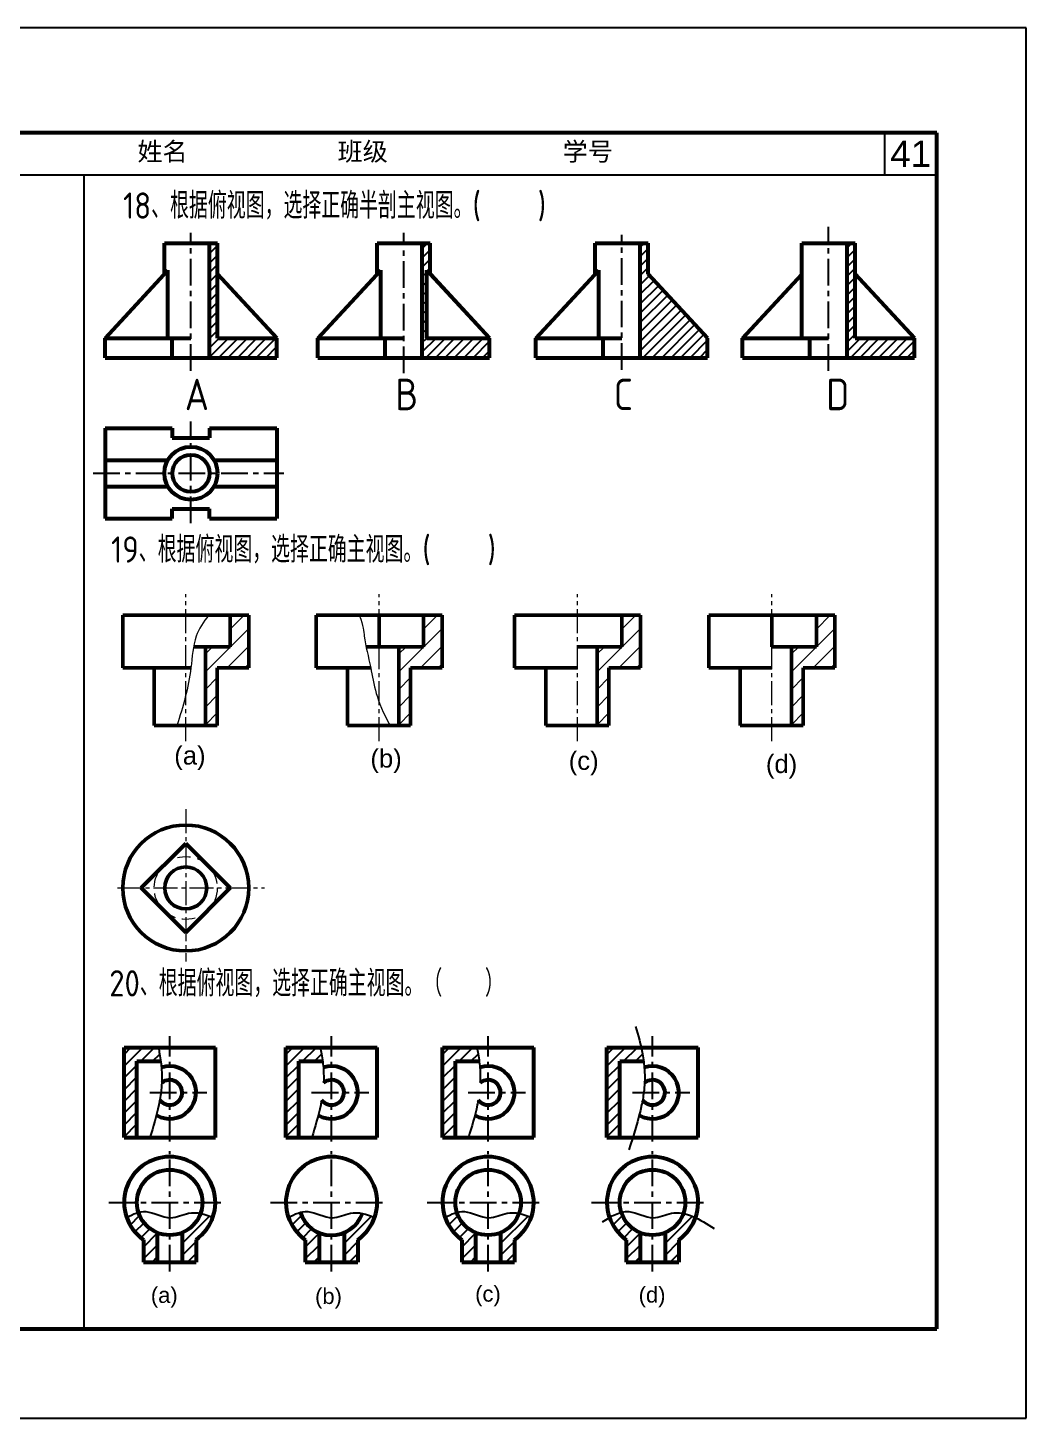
# Model space of a CAD drawing. Header units: millimetres. Extents: x 1492 to 3123, y 858 to 2069.
# Drawn here: x 2508.5 to 2698.6, y 880.7 to 1145.7 of the extents above; entities that cross this region are included whole.
import ezdxf

# ---------------------------------------------------------------- set-up
doc = ezdxf.new("R2010")
doc.units = ezdxf.units.MM
doc.header["$LTSCALE"] = 0.8
for name, pattern in [('CENTER', [50.8, 31.75, -6.35, 6.35, -6.35]), ('CENTER2', [28.575, 19.05, -3.175, 3.175, -3.175]), ('DASHED2', [9.525, 6.35, -3.175])]:
    doc.linetypes.add(name, pattern=pattern)
for name, color, linetype in [('3中心线层', 1, 'CENTER'), ('尺寸标注', 250, 'Continuous'), ('文字', 7, 'Continuous'), ('细实线', 7, 'Continuous')]:
    doc.layers.add(name, color=color, linetype=linetype)
for name, color, linetype, lineweight in [('粗实线', 7, 'Continuous', 53), ('题目中心线', 7, 'CENTER2', 20), ('题目文字', 7, 'Continuous', 25), ('题目粗实线', 7, 'Continuous', 50), ('题目细实线', 7, 'Continuous', 20), ('题目虚线', 7, 'DASHED2', 20)]:
    doc.layers.add(name, color=color, linetype=linetype, lineweight=lineweight)
doc.styles.get("Standard").update_dxf_attribs({"font": 'ARIAL.TTF'})
doc.styles.add('样式 1', font='ARIAL.TTF', dxfattribs={"height": 5})
doc.styles.add('汉字', font='gbenor.shx', dxfattribs={"height": 5, "bigfont": 'gbcbig.shx'})
pattern_1 = [(45, (-18.8205, 814.5564), (-0.8980256, 0.8980256), [])]

msp = doc.modelspace()

# ---------------------------------------------------------------- hatches: boundary and pattern name
at = {"layer": '细实线'}
h = msp.add_hatch(dxfattribs=at)
h.set_pattern_fill('ANSI31', color=256, scale=0.4)
h.set_pattern_definition(pattern_1)
h.paths.add_polyline_path([(2555.8758, 1086.5109), (2544.5767, 1086.5109), (2544.5767, 1104.6458), (2543.0517, 1104.6458), (2543.0517, 1082.7965), (2555.8758, 1082.7965)])
h = msp.add_hatch(dxfattribs=at)
h.set_pattern_fill('ANSI31', color=256, scale=0.4)
h.set_pattern_definition(pattern_1)
h.paths.add_polyline_path([(2585.1013, 1104.6458), (2583.5763, 1104.6458), (2583.5763, 1082.7965), (2596.4003, 1082.7965), (2596.4003, 1086.5109), (2584.4231, 1086.5109), (2584.4231, 1099.4611), (2585.1013, 1098.7278)])
h = msp.add_hatch(dxfattribs=at)
h.set_pattern_fill('ANSI31', color=256, scale=0.4)
h.set_pattern_definition(pattern_1)
h.paths.add_polyline_path([(2626.6276, 1098.7278), (2626.6276, 1104.6458), (2625.1026, 1104.6458), (2625.1026, 1082.7965), (2637.9266, 1082.7965), (2637.9266, 1086.5109)])
h = msp.add_hatch(dxfattribs=at)
h.set_pattern_fill('ANSI31', color=256, scale=0.4)
h.set_pattern_definition(pattern_1)
h.paths.add_polyline_path([(2677.2949, 1086.5109), (2665.9959, 1086.5109), (2665.9959, 1104.6458), (2664.4709, 1104.6458), (2664.4709, 1082.7965), (2677.2949, 1082.7965)])
h = msp.add_hatch(dxfattribs=at)
h.set_pattern_fill('ANSI31', scale=0.5)
h.set_pattern_definition([(45, (739.3952, 572.5296), (-1.122532, 1.122532), [])])
edge = h.paths.add_edge_path()
edge.add_spline(control_points=[(2533.7755, 948.7046), (2533.7136, 949.1793), (2533.5745, 950.0571), (2533.3948, 950.9263), (2533.3052, 951.3259)], knot_values=[8.29357718, 8.29357718, 8.29357718, 8.29357718, 11.16356693, 13.62238019, 13.62238019, 13.62238019, 13.62238019], degree=3, periodic=0)
edge.add_line((2533.3052, 951.3259), (2526.7766, 951.3259))
edge.add_line((2526.7766, 951.3259), (2526.7766, 942.755))
edge.add_line((2526.7766, 942.755), (2529.2323, 942.755))
edge.add_line((2529.2323, 942.755), (2529.2323, 948.7046))
edge.add_line((2529.2323, 948.7046), (2533.7755, 948.7046))
h.paths.add_polyline_path([(2529.2323, 942.755), (2526.7766, 942.755), (2526.7766, 934.174), (2529.2323, 934.174)])
edge = h.paths.add_edge_path()
edge.add_arc((2535.4711, 921.7944), 6.2389, 197.647719, 247.583706, ccw=False)
edge.add_spline(control_points=[(2529.5259, 919.903), (2528.7662, 919.7099), (2528.0147, 919.3455), (2527.2662, 918.9179)], knot_values=[2.84586323, 2.84586323, 2.84586323, 2.84586323, 7.69905825, 7.69905825, 7.69905825, 7.69905825], degree=3, periodic=0)
edge.add_arc((2535.4711, 921.7944), 8.6945, 199.31948, 234.729093)
edge.add_line((2530.4505, 914.6959), (2530.4505, 910.4384))
edge.add_line((2530.4505, 910.4384), (2533.092, 910.4384))
edge.add_line((2533.092, 910.4384), (2533.092, 916.0269))
edge = h.paths.add_edge_path()
edge.add_arc((2535.4711, 921.7944), 8.6945, 305.270907, 340.573068)
edge.add_spline(control_points=[(2543.6706, 918.9025), (2542.9014, 919.2697), (2542.1289, 919.5561), (2541.3513, 919.7093)], knot_values=[32.21020031, 32.21020031, 32.21020031, 32.21020031, 37.13556252, 37.13556252, 37.13556252, 37.13556252], degree=3, periodic=0)
edge.add_arc((2535.4711, 921.7944), 6.2389, 292.416294, 340.475818, ccw=False)
edge.add_line((2537.8502, 916.0269), (2537.8502, 910.4384))
edge.add_line((2537.8502, 910.4384), (2540.4917, 910.4384))
edge.add_line((2540.4917, 910.4384), (2540.4917, 914.6959))
h = msp.add_hatch(dxfattribs=at)
h.set_pattern_fill('ANSI31', scale=0.5)
h.set_pattern_definition([(45, (770.2218, 572.5296), (-1.122532, 1.122532), [])])
edge = h.paths.add_edge_path()
edge.add_spline(control_points=[(2564.602, 948.7046), (2564.5401, 949.1793), (2564.4011, 950.0571), (2564.2213, 950.9263), (2564.1318, 951.3259)], knot_values=[8.29357718, 8.29357718, 8.29357718, 8.29357718, 11.16356693, 13.62238019, 13.62238019, 13.62238019, 13.62238019], degree=3, periodic=0)
edge.add_line((2564.1318, 951.3259), (2557.6032, 951.3259))
edge.add_line((2557.6032, 951.3259), (2557.6032, 942.755))
edge.add_line((2557.6032, 942.755), (2560.0588, 942.755))
edge.add_line((2560.0588, 942.755), (2560.0588, 948.7046))
edge.add_line((2560.0588, 948.7046), (2564.602, 948.7046))
h.paths.add_polyline_path([(2560.0588, 942.755), (2557.6032, 942.755), (2557.6032, 934.174), (2560.0588, 934.174)])
edge = h.paths.add_edge_path()
edge.add_arc((2566.2977, 921.7944), 6.2389, 197.647719, 247.583706, ccw=False)
edge.add_spline(control_points=[(2560.3525, 919.903), (2559.5928, 919.7099), (2558.8413, 919.3455), (2558.0928, 918.9179)], knot_values=[2.84586323, 2.84586323, 2.84586323, 2.84586323, 7.69905825, 7.69905825, 7.69905825, 7.69905825], degree=3, periodic=0)
edge.add_arc((2566.2977, 921.7944), 8.6945, 199.31948, 234.729093)
edge.add_line((2561.2771, 914.6959), (2561.2771, 910.4384))
edge.add_line((2561.2771, 910.4384), (2563.9186, 910.4384))
edge.add_line((2563.9186, 910.4384), (2563.9186, 916.0269))
edge = h.paths.add_edge_path()
edge.add_arc((2566.2977, 921.7944), 8.6945, 305.270907, 340.573068)
edge.add_spline(control_points=[(2574.4972, 918.9025), (2573.7279, 919.2697), (2572.9555, 919.5561), (2572.1778, 919.7093)], knot_values=[32.21020031, 32.21020031, 32.21020031, 32.21020031, 37.13556252, 37.13556252, 37.13556252, 37.13556252], degree=3, periodic=0)
edge.add_arc((2566.2977, 921.7944), 6.2389, 292.416294, 340.475818, ccw=False)
edge.add_line((2568.6768, 916.0269), (2568.6768, 910.4384))
edge.add_line((2568.6768, 910.4384), (2571.3183, 910.4384))
edge.add_line((2571.3183, 910.4384), (2571.3183, 914.6959))
h = msp.add_hatch(dxfattribs=at)
h.set_pattern_fill('ANSI31', scale=0.5)
h.set_pattern_definition([(45, (800.0462, 572.5296), (-1.122532, 1.122532), [])])
edge = h.paths.add_edge_path()
edge.add_spline(control_points=[(2594.4265, 948.7046), (2594.3646, 949.1793), (2594.2255, 950.0571), (2594.0458, 950.9263), (2593.9562, 951.3259)], knot_values=[8.29357718, 8.29357718, 8.29357718, 8.29357718, 11.16356693, 13.62238019, 13.62238019, 13.62238019, 13.62238019], degree=3, periodic=0)
edge.add_line((2593.9562, 951.3259), (2587.4276, 951.3259))
edge.add_line((2587.4276, 951.3259), (2587.4276, 942.755))
edge.add_line((2587.4276, 942.755), (2589.8833, 942.755))
edge.add_line((2589.8833, 942.755), (2589.8833, 948.7046))
edge.add_line((2589.8833, 948.7046), (2594.4265, 948.7046))
h.paths.add_polyline_path([(2589.8833, 942.755), (2587.4276, 942.755), (2587.4276, 934.174), (2589.8833, 934.174)])
edge = h.paths.add_edge_path()
edge.add_arc((2596.1222, 921.7944), 6.2389, 197.647719, 247.583706, ccw=False)
edge.add_spline(control_points=[(2590.1769, 919.903), (2589.4173, 919.7099), (2588.6657, 919.3455), (2587.9172, 918.9179)], knot_values=[2.84586323, 2.84586323, 2.84586323, 2.84586323, 7.69905825, 7.69905825, 7.69905825, 7.69905825], degree=3, periodic=0)
edge.add_arc((2596.1222, 921.7944), 8.6945, 199.31948, 234.729093)
edge.add_line((2591.1016, 914.6959), (2591.1016, 910.4384))
edge.add_line((2591.1016, 910.4384), (2593.7431, 910.4384))
edge.add_line((2593.7431, 910.4384), (2593.7431, 916.0269))
edge = h.paths.add_edge_path()
edge.add_arc((2596.1222, 921.7944), 8.6945, 305.270907, 340.573068)
edge.add_spline(control_points=[(2604.3217, 918.9025), (2603.5524, 919.2697), (2602.7799, 919.5561), (2602.0023, 919.7093)], knot_values=[32.21020031, 32.21020031, 32.21020031, 32.21020031, 37.13556252, 37.13556252, 37.13556252, 37.13556252], degree=3, periodic=0)
edge.add_arc((2596.1222, 921.7944), 6.2389, 292.416294, 340.475818, ccw=False)
edge.add_line((2598.5012, 916.0269), (2598.5012, 910.4384))
edge.add_line((2598.5012, 910.4384), (2601.1427, 910.4384))
edge.add_line((2601.1427, 910.4384), (2601.1427, 914.6959))
h = msp.add_hatch(dxfattribs=at)
h.set_pattern_fill('ANSI31', scale=0.5)
h.set_pattern_definition([(45, (831.3537, 572.5296), (-1.122532, 1.122532), [])])
edge = h.paths.add_edge_path()
edge.add_spline(control_points=[(2625.7339, 948.7046), (2625.672, 949.1793), (2625.5329, 950.0571), (2625.3532, 950.9263), (2625.2636, 951.3259)], knot_values=[8.29357718, 8.29357718, 8.29357718, 8.29357718, 11.16356693, 13.62238019, 13.62238019, 13.62238019, 13.62238019], degree=3, periodic=0)
edge.add_line((2625.2636, 951.3259), (2618.7351, 951.3259))
edge.add_line((2618.7351, 951.3259), (2618.7351, 942.755))
edge.add_line((2618.7351, 942.755), (2621.1907, 942.755))
edge.add_line((2621.1907, 942.755), (2621.1907, 948.7046))
edge.add_line((2621.1907, 948.7046), (2625.7339, 948.7046))
h.paths.add_polyline_path([(2621.1907, 942.755), (2618.7351, 942.755), (2618.7351, 934.174), (2621.1907, 934.174)])
edge = h.paths.add_edge_path()
edge.add_arc((2627.4296, 921.7944), 6.2389, 197.647719, 247.583706, ccw=False)
edge.add_spline(control_points=[(2621.4843, 919.903), (2620.7247, 919.7099), (2619.9732, 919.3455), (2619.2247, 918.9179)], knot_values=[2.84586323, 2.84586323, 2.84586323, 2.84586323, 7.69905825, 7.69905825, 7.69905825, 7.69905825], degree=3, periodic=0)
edge.add_arc((2627.4296, 921.7944), 8.6945, 199.31948, 234.729093)
edge.add_line((2622.409, 914.6959), (2622.409, 910.4384))
edge.add_line((2622.409, 910.4384), (2625.0505, 910.4384))
edge.add_line((2625.0505, 910.4384), (2625.0505, 916.0269))
edge = h.paths.add_edge_path()
edge.add_arc((2627.4296, 921.7944), 8.6945, 305.270907, 340.573068)
edge.add_spline(control_points=[(2635.6291, 918.9025), (2634.8598, 919.2697), (2634.0874, 919.5561), (2633.3097, 919.7093)], knot_values=[32.21020031, 32.21020031, 32.21020031, 32.21020031, 37.13556252, 37.13556252, 37.13556252, 37.13556252], degree=3, periodic=0)
edge.add_arc((2627.4296, 921.7944), 6.2389, 292.416294, 340.475818, ccw=False)
edge.add_line((2629.8087, 916.0269), (2629.8087, 910.4384))
edge.add_line((2629.8087, 910.4384), (2632.4502, 910.4384))
edge.add_line((2632.4502, 910.4384), (2632.4502, 914.6959))
at = {"layer": '题目细实线'}
h = msp.add_hatch(dxfattribs=at)
h.set_pattern_fill('ANSI31', color=256, scale=0.75, style=0)
h.set_pattern_definition([(45, (2853.5248, 825.706), (-1.683798, 1.683798), [])])
h.paths.add_polyline_path([(2550.5248, 1023.7061), (2550.5248, 1033.7061), (2547.0101, 1033.7061), (2547.0101, 1027.7061), (2542.2675, 1027.7061), (2542.2675, 1012.7061), (2544.5248, 1012.7061), (2544.5248, 1023.7061)])
h = msp.add_hatch(dxfattribs=at)
h.set_pattern_fill('ANSI31', color=256, scale=0.75, style=0)
h.set_pattern_definition([(45, (2890.3558, 825.706), (-1.683798, 1.683798), [])])
h.paths.add_polyline_path([(2587.3558, 1023.7061), (2587.3558, 1033.7061), (2583.8411, 1033.7061), (2583.8411, 1027.7061), (2579.0985, 1027.7061), (2579.0985, 1012.7061), (2581.3558, 1012.7061), (2581.3558, 1023.7061)])
h = msp.add_hatch(dxfattribs=at)
h.set_pattern_fill('ANSI31', color=256, scale=0.75, style=0)
h.set_pattern_definition([(45, (2928.1303, 825.706), (-1.683798, 1.683798), [])])
h.paths.add_polyline_path([(2625.1303, 1023.7061), (2625.1303, 1033.7061), (2621.6156, 1033.7061), (2621.6156, 1027.7061), (2616.873, 1027.7061), (2616.873, 1012.7061), (2619.1303, 1012.7061), (2619.1303, 1023.7061)])
h = msp.add_hatch(dxfattribs=at)
h.set_pattern_fill('ANSI31', color=256, scale=0.75, style=0)
h.set_pattern_definition([(45, (2965.1494, 825.706), (-1.683798, 1.683798), [])])
h.paths.add_polyline_path([(2662.1494, 1023.7061), (2662.1494, 1033.7061), (2658.6346, 1033.7061), (2658.6346, 1027.7061), (2653.892, 1027.7061), (2653.892, 1012.7061), (2656.1494, 1012.7061), (2656.1494, 1023.7061)])

# ---------------------------------------------------------------- linework, layer by layer
at = {"layer": '3中心线层', "color": 7, "ltscale": 0.2}
for p, q in [((2660.9387, 1080.3174), (2660.9387, 1107.7653)), ((2539.5195, 1080.308), (2539.5195, 1106.6214)), ((2580.0441, 1079.8772), (2580.0441, 1106.601)), ((2621.5704, 1080.4576), (2621.5704, 1106.2394)), ((2539.5195, 1051.2901), (2539.5195, 1070.66)), ((2520.8923, 1060.7608), (2557.222, 1060.7608)), ((2535.4711, 933.3782), (2535.4711, 953.4607)), ((2566.2977, 933.3782), (2566.2977, 953.4607)), ((2596.1222, 933.3782), (2596.1222, 953.4607)), ((2627.4296, 933.3782), (2627.4296, 953.4607)), ((2531.684, 942.755), (2542.575, 942.755)), ((2562.5106, 942.755), (2573.4016, 942.755)), ((2592.335, 942.755), (2603.226, 942.755)), ((2623.6425, 942.755), (2634.5335, 942.755)), ((2535.4711, 908.6275), (2535.4711, 931.5487)), ((2566.2977, 908.6275), (2566.2977, 931.5487)), ((2596.1222, 908.6275), (2596.1222, 931.5487)), ((2627.4296, 908.6275), (2627.4296, 931.5487)), ((2523.8532, 921.7944), (2545.8483, 921.7944)), ((2554.6798, 921.7944), (2576.6748, 921.7944)), ((2584.5043, 921.7944), (2606.4993, 921.7944)), ((2615.8117, 921.7944), (2637.8067, 921.7944))]:
    msp.add_line(p, q, dxfattribs=at)
at = {"layer": '粗实线', "color": 7}
for p, q in [((2681.5951, 1125.672), (2356.5951, 1125.672)), ((2681.5951, 897.672), (2681.5951, 1125.672)), ((2526.7766, 934.174), (2526.7766, 951.3259)), ((2526.7766, 951.3259), (2544.1657, 951.3259)), ((2529.2323, 934.174), (2529.2323, 948.7046)), ((2529.2323, 948.7046), (2533.7755, 948.7046)), ((2544.1657, 934.174), (2544.1657, 951.3259)), ((2557.6032, 934.174), (2557.6032, 951.3259)), ((2557.6032, 951.3259), (2574.9922, 951.3259)), ((2560.0588, 934.174), (2560.0588, 948.7046)), ((2560.0588, 948.7046), (2564.602, 948.7046)), ((2574.9922, 934.174), (2574.9922, 951.3259)), ((2587.4276, 934.174), (2587.4276, 951.3259)), ((2587.4276, 951.3259), (2604.8167, 951.3259)), ((2589.8833, 934.174), (2589.8833, 948.7046)), ((2589.8833, 948.7046), (2594.4265, 948.7046)), ((2604.8167, 934.174), (2604.8167, 951.3259)), ((2618.7351, 934.174), (2618.7351, 951.3259)), ((2618.7351, 951.3259), (2636.1241, 951.3259)), ((2621.1907, 934.174), (2621.1907, 948.7046)), ((2621.1907, 948.7046), (2625.7339, 948.7046)), ((2636.1241, 934.174), (2636.1241, 951.3259)), ((2526.7766, 934.174), (2544.1657, 934.174)), ((2557.6032, 934.174), (2574.9922, 934.174)), ((2587.4276, 934.174), (2604.8167, 934.174)), ((2618.7351, 934.174), (2636.1241, 934.174)), ((2530.4505, 914.6959), (2530.4505, 910.4384)), ((2533.092, 916.0269), (2533.092, 910.4384)), ((2537.8502, 916.0269), (2537.8502, 910.4384)), ((2540.4917, 914.6959), (2540.4917, 910.4384)), ((2561.2771, 914.6959), (2561.2771, 910.4384)), ((2563.9186, 916.0269), (2563.9186, 910.4384)), ((2568.6768, 916.0269), (2568.6768, 910.4384)), ((2571.3183, 914.6959), (2571.3183, 910.4384)), ((2591.1016, 914.6959), (2591.1016, 910.4384)), ((2593.7431, 916.0269), (2593.7431, 910.4384)), ((2598.5012, 916.0269), (2598.5012, 910.4384)), ((2601.1427, 914.6959), (2601.1427, 910.4384)), ((2622.409, 914.6959), (2622.409, 910.4384)), ((2625.0505, 916.0269), (2625.0505, 910.4384)), ((2629.8087, 916.0269), (2629.8087, 910.4384)), ((2632.4502, 914.6959), (2632.4502, 910.4384)), ((2530.4505, 910.4384), (2540.4917, 910.4384)), ((2561.2771, 910.4384), (2571.3183, 910.4384)), ((2591.1016, 910.4384), (2601.1427, 910.4384)), ((2622.409, 910.4384), (2632.4502, 910.4384)), ((2356.5951, 897.672), (2681.5951, 897.672))]:
    msp.add_line(p, q, dxfattribs=at)
at = {"layer": '粗实线'}
for p, q in [((2534.4623, 1104.6458), (2544.5767, 1104.6458)), ((2534.4623, 1098.7278), (2534.4623, 1104.6458)), ((2543.0517, 1082.7965), (2543.0517, 1104.6458)), ((2544.5767, 1086.5109), (2544.5767, 1104.6458)), ((2574.9869, 1098.7278), (2574.9869, 1104.6458)), ((2574.9869, 1104.6458), (2585.1013, 1104.6458)), ((2583.5763, 1082.7965), (2583.5763, 1104.6458)), ((2585.1013, 1098.7278), (2585.1013, 1104.6458)), ((2616.5132, 1098.7278), (2616.5132, 1104.6458)), ((2616.5132, 1104.6458), (2626.6276, 1104.6458)), ((2625.1026, 1082.7965), (2625.1026, 1104.6458)), ((2626.6276, 1098.7278), (2626.6276, 1104.6458)), ((2655.8815, 1086.5109), (2655.8815, 1104.6458)), ((2655.8815, 1104.6458), (2665.9959, 1104.6458)), ((2664.4709, 1082.7965), (2664.4709, 1104.6458)), ((2665.9959, 1086.5109), (2665.9959, 1104.6458)), ((2523.1632, 1086.5109), (2535.1405, 1099.4611)), ((2535.1405, 1086.5109), (2535.1405, 1099.4611)), ((2555.8758, 1086.5109), (2544.5767, 1098.7278)), ((2563.6878, 1086.5109), (2575.6651, 1099.4611)), ((2575.6651, 1086.5109), (2575.6651, 1099.4611)), ((2584.4231, 1086.5109), (2584.4231, 1099.4611)), ((2596.4003, 1086.5109), (2584.4231, 1099.4611)), ((2596.4003, 1086.5109), (2585.1013, 1098.7278)), ((2605.2141, 1086.5109), (2617.1914, 1099.4611)), ((2617.1914, 1086.5109), (2617.1914, 1099.4611)), ((2637.9266, 1086.5109), (2626.6276, 1098.7278)), ((2644.5824, 1086.5109), (2655.8815, 1098.7278)), ((2677.2949, 1086.5109), (2665.9959, 1098.7278)), ((2523.1632, 1082.7965), (2523.1632, 1086.5109)), ((2523.1632, 1086.5109), (2539.5195, 1086.5109)), ((2535.9606, 1082.7965), (2535.9606, 1086.5109)), ((2544.5767, 1086.5109), (2555.8758, 1086.5109)), ((2555.8758, 1082.7965), (2555.8758, 1086.5109)), ((2563.6878, 1082.7965), (2563.6878, 1086.5109)), ((2563.6878, 1086.5109), (2580.0441, 1086.5109)), ((2576.4852, 1082.7965), (2576.4852, 1086.5109)), ((2584.4231, 1086.5109), (2596.4003, 1086.5109)), ((2596.4003, 1082.7965), (2596.4003, 1086.5109)), ((2605.2141, 1082.7965), (2605.2141, 1086.5109)), ((2605.2141, 1086.5109), (2621.5704, 1086.5109)), ((2618.0115, 1082.7965), (2618.0115, 1086.5109)), ((2637.9266, 1082.7965), (2637.9266, 1086.5109)), ((2644.5824, 1082.7965), (2644.5824, 1086.5109)), ((2644.5824, 1086.5109), (2660.9387, 1086.5109)), ((2657.3798, 1082.7965), (2657.3798, 1086.5109)), ((2665.9959, 1086.5109), (2677.2949, 1086.5109)), ((2677.2949, 1082.7965), (2677.2949, 1086.5109)), ((2523.1632, 1082.7965), (2555.8758, 1082.7965)), ((2563.6878, 1082.7965), (2596.4003, 1082.7965)), ((2605.2141, 1082.7965), (2637.9266, 1082.7965)), ((2644.5824, 1082.7965), (2677.2949, 1082.7965)), ((2523.1632, 1069.3887), (2523.1632, 1052.1328)), ((2523.1632, 1069.3887), (2535.9606, 1069.3887)), ((2535.9606, 1069.3887), (2535.9606, 1067.536)), ((2543.0784, 1069.3887), (2543.0784, 1067.536)), ((2543.0784, 1069.3887), (2555.8758, 1069.3887)), ((2555.8758, 1069.3887), (2555.8758, 1052.1328)), ((2535.9606, 1067.536), (2543.0784, 1067.536)), ((2523.1632, 1063.2905), (2535.1405, 1063.2905)), ((2543.8985, 1063.2905), (2555.8758, 1063.2905)), ((2523.1632, 1058.231), (2535.1405, 1058.231)), ((2543.8985, 1058.231), (2555.8758, 1058.231)), ((2523.1632, 1052.1328), (2535.9606, 1052.1328)), ((2535.9606, 1052.1328), (2535.9606, 1053.9856)), ((2535.9606, 1053.9856), (2543.0784, 1053.9856)), ((2543.0784, 1052.1328), (2543.0784, 1053.9856)), ((2543.0784, 1052.1328), (2555.8758, 1052.1328))]:
    msp.add_line(p, q, dxfattribs=at)
for radius in [5.0572, 3.5322]:
    msp.add_circle((2539.5195, 1060.7608), radius, dxfattribs=at)
at = {"layer": '粗实线', "color": 7}
for centre in [(2535.4711, 921.7944), (2596.1222, 921.7944), (2627.4296, 921.7944)]:
    msp.add_circle(centre, 6.2389, dxfattribs=at)
for centre, radius, start, end in [((2535.4711, 942.755), 5.0206, 239.741505, 108.217612), ((2566.2977, 942.755), 5.0206, 239.741505, 108.217612), ((2596.1222, 942.755), 5.0206, 239.741505, 108.217612), ((2627.4296, 942.755), 5.0206, 239.741505, 108.217612), ((2535.4711, 942.755), 2.3791, 217.373895, 129.398108), ((2566.2977, 942.755), 2.3791, 217.373895, 129.398108), ((2596.1222, 942.755), 2.3791, 217.373895, 129.398108), ((2627.4296, 942.755), 2.3791, 217.373895, 129.398108), ((2535.4711, 921.7944), 8.6945, 305.270907, 234.729093), ((2566.2977, 921.7944), 8.6945, 305.270907, 234.729093), ((2596.1222, 921.7944), 8.6945, 305.270907, 234.729093), ((2627.4296, 921.7944), 8.6945, 305.270907, 234.729093), ((2566.2977, 921.7944), 6.2389, 197.647719, 340.475818)]:
    msp.add_arc(centre, radius, start, end, dxfattribs=at)
at = {"layer": '细实线', "color": 7}
for p, q in [((2698.5951, 1145.672), (2326.5951, 1145.672)), ((2698.5951, 880.672), (2698.5951, 1145.672)), ((2671.5951, 1125.672), (2671.5951, 1117.672)), ((2356.5951, 1117.672), (2681.5951, 1117.672)), ((2519.0951, 1117.672), (2519.0951, 897.672)), ((2326.5951, 880.672), (2698.5951, 880.672))]:
    msp.add_line(p, q, dxfattribs=at)
for points in [[(2624.2054, 955.3377), (2625.5104, 950.1223), (2625.8943, 947.0544), (2625.8175, 943.2196), (2625.3569, 940.3818), (2622.9003, 931.7917)], [(2617.91, 918.1221), (2622.8999, 920.0395), (2627.5827, 918.8891), (2631.0372, 919.7327), (2639.1746, 916.8182)]]:
    msp.add_spline(points, degree=3, dxfattribs=at)
for points, knots in [([(2533.3052, 951.3259), (2533.3948, 950.9263), (2533.6862, 949.5166), (2534.0348, 946.8128), (2533.9765, 943.5284), (2533.2283, 939.2018), (2532.3574, 936.2222), (2531.7099, 934.174)], [8.29357718, 8.29357718, 8.29357718, 8.29357718, 10.75239044, 16.9359859, 24.60721919, 30.35707107, 43.22847674, 43.22847674, 43.22847674, 43.22847674]), ([(2564.1318, 951.3259), (2564.2213, 950.9263), (2564.5128, 949.5166), (2564.8025, 947.2692), (2564.8232, 945.4133), (2564.7877, 944.5934)], [8.29357718, 8.29357718, 8.29357718, 8.29357718, 10.75239044, 16.9359859, 21.85383031, 21.85383031, 21.85383031, 21.85383031]), ([(2593.9562, 951.3259), (2594.0458, 950.9263), (2594.3372, 949.5166), (2594.6269, 947.2692), (2594.6477, 945.4133), (2594.6121, 944.5934)], [8.29357718, 8.29357718, 8.29357718, 8.29357718, 10.75239044, 16.9359859, 21.85383031, 21.85383031, 21.85383031, 21.85383031]), ([(2564.4071, 941.3109), (2564.3506, 941.0003), (2563.8745, 938.5847), (2563.184, 936.2222), (2562.5364, 934.174)], [28.46419347, 28.46419347, 28.46419347, 28.46419347, 30.35707107, 43.22847674, 43.22847674, 43.22847674, 43.22847674]), ([(2594.2315, 941.3109), (2594.1751, 941.0003), (2593.6989, 938.5847), (2593.0084, 936.2222), (2592.3609, 934.174)], [28.46419347, 28.46419347, 28.46419347, 28.46419347, 30.35707107, 43.22847674, 43.22847674, 43.22847674, 43.22847674]), ([(2527.2662, 918.9179), (2528.4762, 919.6092), (2531.1911, 920.7815), (2535.2164, 918.0863), (2539.5123, 920.3351), (2542.1575, 919.6248), (2543.6706, 918.9025)], [2.84586323, 2.84586323, 2.84586323, 2.84586323, 10.69119536, 20.33531971, 27.44744117, 37.13556252, 37.13556252, 37.13556252, 37.13556252]), ([(2558.0928, 918.9179), (2559.3028, 919.6092), (2562.0177, 920.7815), (2566.043, 918.0863), (2570.3388, 920.3351), (2572.9841, 919.6248), (2574.4972, 918.9025)], [2.84586323, 2.84586323, 2.84586323, 2.84586323, 10.69119536, 20.33531971, 27.44744117, 37.13556252, 37.13556252, 37.13556252, 37.13556252]), ([(2587.9172, 918.9179), (2589.1272, 919.6092), (2591.8421, 920.7815), (2595.8675, 918.0863), (2600.1633, 920.3351), (2602.8085, 919.6248), (2604.3217, 918.9025)], [2.84586323, 2.84586323, 2.84586323, 2.84586323, 10.69119536, 20.33531971, 27.44744117, 37.13556252, 37.13556252, 37.13556252, 37.13556252])]:
    msp.add_open_spline(points, degree=3, knots=knots, dxfattribs=at)
at = {"layer": '题目中心线', "ltscale": 0.3}
for p, q in [((2538.5248, 1009.7061), (2538.5248, 1037.7061)), ((2575.3558, 1009.7061), (2575.3558, 1037.7061)), ((2613.1303, 1009.7061), (2613.1303, 1037.7061)), ((2650.1494, 1009.7061), (2650.1494, 1037.7061)), ((2538.5248, 996.7267), (2538.5248, 967.7267)), ((2525.5248, 981.7267), (2553.5248, 981.7267))]:
    msp.add_line(p, q, dxfattribs=at)
at = {"layer": '题目粗实线'}
for p, q in [((2526.5248, 1023.7061), (2526.5248, 1033.7061)), ((2526.5248, 1033.7061), (2526.5248, 1025.7061)), ((2526.5248, 1033.7061), (2550.5248, 1033.7061)), ((2547.0101, 1033.7061), (2547.0101, 1027.7061)), ((2550.5248, 1023.7061), (2550.5248, 1033.7061)), ((2550.5248, 1033.7061), (2550.5248, 1025.7061)), ((2563.3558, 1033.7061), (2563.3558, 1025.7061)), ((2563.3558, 1023.7061), (2563.3558, 1033.7061)), ((2563.3558, 1033.7061), (2587.3558, 1033.7061)), ((2575.3558, 1027.7061), (2575.3558, 1033.7061)), ((2583.8411, 1033.7061), (2583.8411, 1027.7061)), ((2587.3558, 1033.7061), (2587.3558, 1025.7061)), ((2587.3558, 1023.7061), (2587.3558, 1033.7061)), ((2601.1303, 1033.7061), (2601.1303, 1025.7061)), ((2601.1303, 1023.7061), (2601.1303, 1033.7061)), ((2601.1303, 1033.7061), (2625.1303, 1033.7061)), ((2621.6156, 1033.7061), (2621.6156, 1027.7061)), ((2625.1303, 1033.7061), (2625.1303, 1025.7061)), ((2625.1303, 1023.7061), (2625.1303, 1033.7061)), ((2638.1494, 1033.7061), (2662.1494, 1033.7061)), ((2638.1494, 1023.7061), (2638.1494, 1033.7061)), ((2638.1494, 1033.7061), (2638.1494, 1025.7061)), ((2650.1494, 1033.7061), (2650.1494, 1027.7061)), ((2658.6346, 1033.7061), (2658.6346, 1027.7061)), ((2662.1494, 1023.7061), (2662.1494, 1033.7061)), ((2662.1494, 1033.7061), (2662.1494, 1025.7061)), ((2540.0133, 1027.7061), (2547.0101, 1027.7061)), ((2542.2675, 1027.7061), (2542.2675, 1012.7061)), ((2572.8814, 1027.7061), (2583.8411, 1027.7061)), ((2579.0985, 1027.7061), (2579.0985, 1012.7061)), ((2613.1303, 1027.7061), (2621.6156, 1027.7061)), ((2616.873, 1027.7061), (2616.873, 1012.7061)), ((2650.1494, 1027.7061), (2658.6346, 1027.7061)), ((2653.892, 1027.7061), (2653.892, 1012.7061)), ((2526.5248, 1023.7061), (2539.5248, 1023.7061)), ((2532.5248, 1012.7061), (2532.5248, 1023.7061)), ((2544.5248, 1012.7061), (2544.5248, 1023.7061)), ((2550.5248, 1023.7061), (2544.5248, 1023.7061)), ((2563.3558, 1023.7061), (2573.7491, 1023.7061)), ((2569.3558, 1012.7061), (2569.3558, 1023.7061)), ((2581.3558, 1012.7061), (2581.3558, 1023.7061)), ((2587.3558, 1023.7061), (2581.3558, 1023.7061)), ((2601.1303, 1023.7061), (2613.1303, 1023.7061)), ((2607.1303, 1012.7061), (2607.1303, 1023.7061)), ((2625.1303, 1023.7061), (2619.1303, 1023.7061)), ((2619.1303, 1012.7061), (2619.1303, 1023.7061)), ((2638.1494, 1023.7061), (2650.1494, 1023.7061)), ((2644.1494, 1012.7061), (2644.1494, 1023.7061)), ((2656.1494, 1012.7061), (2656.1494, 1023.7061)), ((2662.1494, 1023.7061), (2656.1494, 1023.7061)), ((2532.5248, 1012.7061), (2544.5248, 1012.7061)), ((2569.3558, 1012.7061), (2581.3558, 1012.7061)), ((2607.1303, 1012.7061), (2619.1303, 1012.7061)), ((2644.1494, 1012.7061), (2656.1494, 1012.7061)), ((2530.0395, 981.7267), (2538.5248, 990.212)), ((2547.0101, 981.7267), (2538.5248, 990.212)), ((2538.5248, 973.2415), (2530.0395, 981.7267)), ((2538.5248, 973.2415), (2547.0101, 981.7267))]:
    msp.add_line(p, q, dxfattribs=at)
for radius in [12, 4]:
    msp.add_circle((2538.5248, 981.7267), radius, dxfattribs=at)
at = {"layer": '题目细实线'}
for points, knots in [([(2542.8756, 1033.7061), (2541.8962, 1032.4491), (2539.9242, 1029.4535), (2539.6197, 1021.8532), (2538.0131, 1016.2923), (2536.8516, 1012.7061)], [2.52121012, 2.52121012, 2.52121012, 2.52121012, 7.21110255, 13.29386508, 24.61059234, 24.61059234, 24.61059234, 24.61059234]), ([(2571.5883, 1033.7061), (2572.3752, 1031.591), (2572.4932, 1028.9314), (2574.1887, 1022.4884), (2574.7282, 1017.4772), (2577.4623, 1012.7061)], [4.03875344, 4.03875344, 4.03875344, 4.03875344, 7.21110255, 13.29386508, 22.76438474, 22.76438474, 22.76438474, 22.76438474])]:
    msp.add_open_spline(points, degree=3, knots=knots, dxfattribs=at)
at = {"layer": '题目虚线', "ltscale": 0.5}
msp.add_circle((2538.5248, 981.7267), 6, dxfattribs=at)

# ---------------------------------------------------------------- texts
at = {"layer": '尺寸标注', "color": 1, "insert": (2676.5951, 1121.672), "char_height": 5, "width": 10, "attachment_point": 5, "style": '样式 1'}
msp.add_mtext('{\\C7;41}', dxfattribs=at)
at = {"layer": '文字', "color": 7, "insert": (2524.5698, 1121.8996), "char_height": 3.5, "width": 313.5, "attachment_point": 4}
msp.add_mtext('{\\fSimSun|b0|i0|c134|p2;  姓名            班级              学号}', dxfattribs=at)
at = {"layer": '细实线'}
for s, p in [('(a)', (2531.8762, 902.6391)), ('(b)', (2563.1541, 902.4397)), ('(c)', (2593.6436, 902.8849)), ('(d)', (2624.7845, 902.7035))]:
    msp.add_text(s, height=3, dxfattribs=at).set_placement(p)
at = {"layer": '细实线', "attachment_point": 1, "style": '汉字'}
for s, width, insert, char_height in [('18、根据俯视图，选择正确半剖主视图。(    )', 133.115914, (2526.5919, 1114.2871), 5), ('A', 4.983864, (2538.3536, 1078.796), 6), ('B', 4.983864, (2578.4433, 1078.796), 6), ('C', 4.983864, (2620.0366, 1078.796), 6), ('D', 4.983864, (2660.5143, 1078.796), 6), ('19、根据俯视图，选择正确主视图。(    )', 133.115914, (2524.3149, 1048.7345), 5), ('20、根据俯视图，选择正确主视图。（   ）', 133.115914, (2523.9585, 966.055), 5)]:
    msp.add_mtext_dynamic_manual_height_columns(s, width=width, gutter_width=25, heights=[0], dxfattribs=dict(at, insert=insert, char_height=char_height))
at = {"layer": '题目文字', "char_height": 3.5, "width": 17, "attachment_point": 1}
for s, insert in [('(a)', (2536.3365, 1008.7526)), ('(b)', (2573.695, 1008.1787)), ('(c)', (2611.4695, 1007.7394)), ('(d)', (2649.0161, 1007.1385))]:
    msp.add_mtext(s, dxfattribs=dict(at, insert=insert))

doc.saveas('drawing.dxf')
